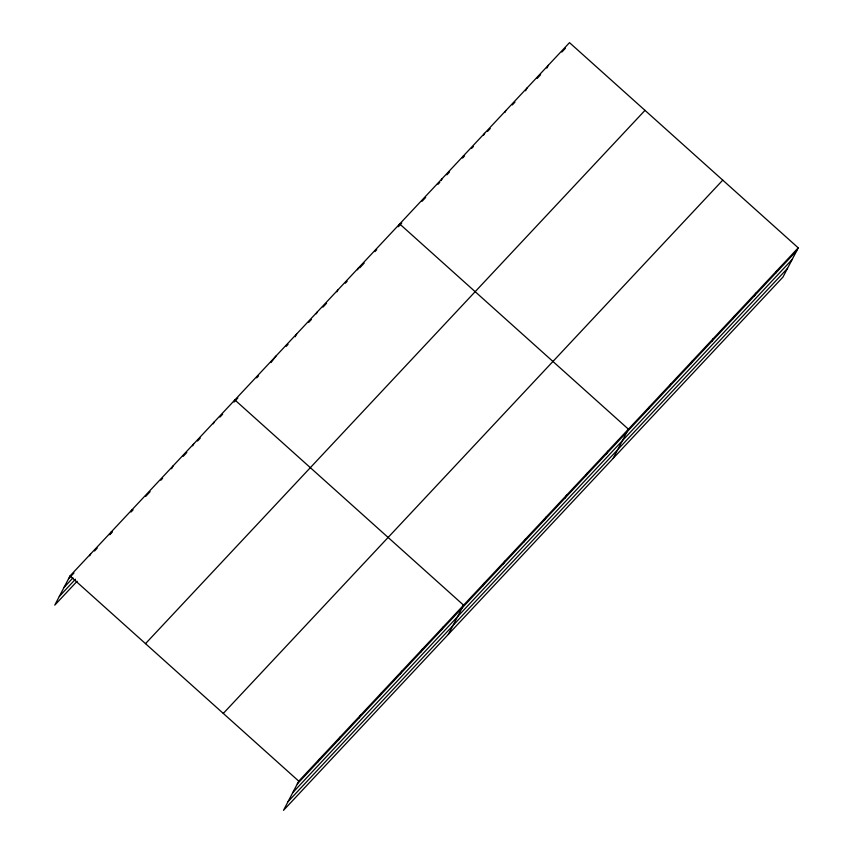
<?xml version="1.0" encoding="UTF-8"?>
<svg xmlns="http://www.w3.org/2000/svg" width="853" height="853" viewBox="0 0 853 853"><rect width="100%" height="100%" fill="white"/><g stroke="black" fill="none" stroke-linecap="round" stroke-linejoin="round"><path stroke-width="1.28" d="M798.237 247.86L298.763 781.145L283.495 810.35L782.969 277.065L798.237 247.86L569.505 42.65L70.031 575.935L54.763 605.14L77.154 581.224M89.661 555.793L90.631 553.938M111.242 531.931L109.781 534.735L112.468 531.867M130.872 511.8L131.842 509.934M171.592 468.734L173.052 465.941M192.682 445.81L193.652 443.944M213.282 423.813L214.252 421.947M233.882 401.816L234.863 399.95L463.584 605.161L448.326 634.365M276.063 355.957L271.019 362.578M295.202 336.754L296.663 333.949M316.292 313.819L317.273 311.953M336.903 291.822L337.873 289.956M357.503 269.825L358.473 267.959M441.161 180.505L442.142 178.64M462.39 157.837L463.371 155.971M483.619 135.169L484.589 133.303M504.848 112.511L505.818 110.645M525.587 90.77L527.047 87.976M546.816 68.112L548.276 65.318M317.902 761.942L319.363 759.149M338.513 739.946L339.974 737.152M359.113 717.949L360.574 715.155M379.713 695.952L381.174 693.148M400.313 673.955L401.784 671.151M420.924 651.948L422.384 649.154M441.523 629.951L442.984 627.158M482.734 585.958L484.195 583.164M503.334 563.961L504.795 561.167M523.934 541.964L525.395 539.171M544.545 519.967L546.005 517.174M565.144 497.971L566.605 495.177M585.744 475.974L587.205 473.17M606.355 453.977L607.816 451.173M613.147 458.381L628.416 429.176L399.684 223.966L398.223 226.759L401.763 222.985M648.184 409.312L649.645 406.518M669.413 386.644L670.874 383.85M690.642 363.986L692.103 361.182M711.86 341.317L713.321 338.524M733.09 318.649L734.55 315.855M754.319 295.991L755.779 293.197M775.548 273.323L777.008 270.529M68.571 578.729L73.944 572.992M94.544 550.995L97.231 548.116M131.277 511.779L133.068 509.859M145.607 496.478L150.085 491.691M160.833 480.218L162.624 478.298M183.235 456.302L186.818 452.474M197.565 441.001L200.252 438.133M219.957 417.085L222.644 414.217M234.287 401.784L237.88 397.956M256.689 377.879L258.48 375.96M286.245 346.318L288.037 344.399M308.647 322.402L311.334 319.534M322.978 307.101L326.56 303.273M345.369 283.185L347.16 281.277M359.699 267.885L364.178 263.108M374.936 251.624L376.727 249.716M422.107 201.265L425.636 197.491M438.026 184.269L439.796 182.371M446.865 174.822L449.52 171.986M462.795 157.826L464.554 155.939M471.634 148.379L473.404 146.492M487.553 131.383L490.208 128.547M512.322 104.94L514.977 102.104M537.091 78.497L540.621 74.723M561.85 52.054L565.39 48.28M64.018 587.44L72.974 577.876M59.315 596.418L75.448 579.208M145.511 643.652L644.985 110.368M223.283 713.428L722.758 180.143M297.302 783.939L796.777 250.654M292.75 792.65L792.224 259.376M288.047 801.639L787.522 268.354M70.031 575.935L298.763 781.145"/></g></svg>
